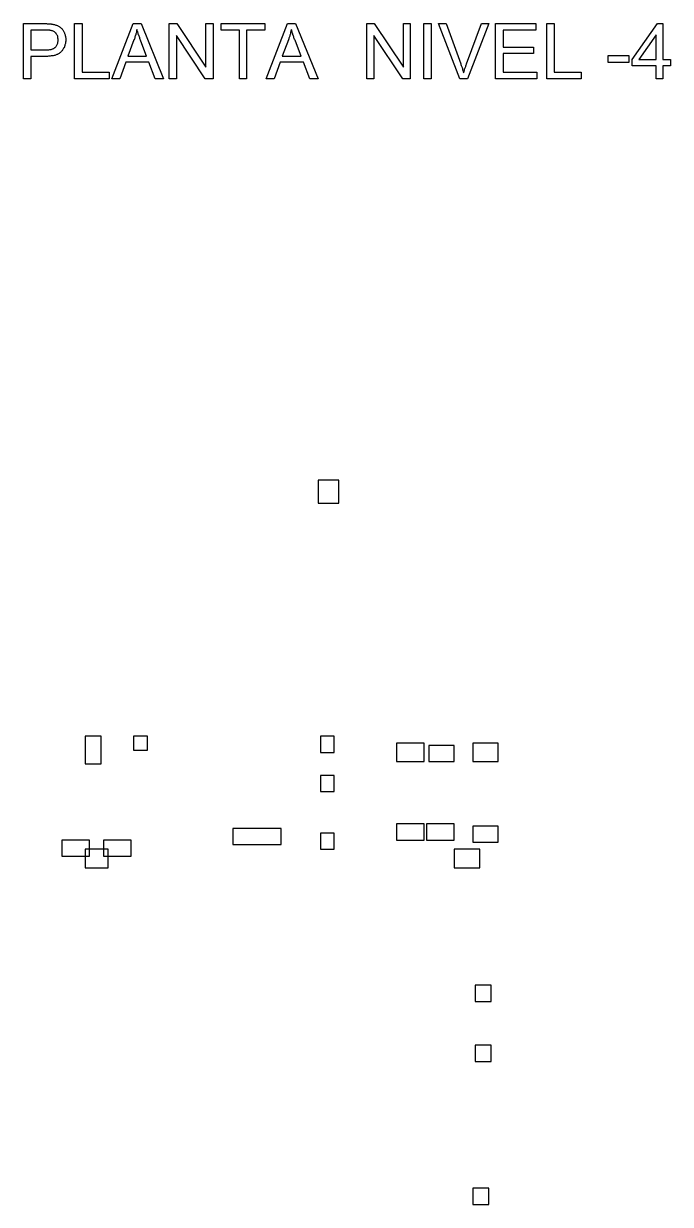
# Model space of a CAD drawing. Extents: x 65 to 164, y 79 to 259.
import ezdxf

# ---------------------------------------------------------------- set-up
doc = ezdxf.new("R2010")
doc.units = 0
doc.header["$MEASUREMENT"] = 0
doc.layers.add('C00-00-00-BLACK', color=7, linetype='Continuous')

msp = doc.modelspace()

# ---------------------------------------------------------------- linework, layer by layer
at = {"layer": 'C00-00-00-BLACK'}
for points in [[(65.0515, 250.825), (65.0515, 259.292), (68.2265, 259.292), (68.3549, 259.292), (68.5229, 259.292), (68.6513, 259.249), (68.7779, 259.249), (68.9046, 259.249), (69.0316, 259.249), (69.1169, 259.249), (69.2436, 259.249), (69.3279, 259.208), (69.4133, 259.208), (69.4972, 259.208), (69.4972, 259.208), (69.6239, 259.165), (69.7509, 259.165), (69.8775, 259.122), (69.9629, 259.079), (70.0899, 259.038), (70.2165, 258.995), (70.3019, 258.953), (70.3862, 258.911), (70.4716, 258.869), (70.5556, 258.783), (70.6395, 258.742), (70.7249, 258.656), (70.8092, 258.572), (70.8946, 258.53), (70.9359, 258.446), (71.0212, 258.317), (71.1055, 258.233), (71.1482, 258.149), (71.1909, 258.021), (71.2336, 257.98), (71.2749, 257.894), (71.3176, 257.768), (71.3602, 257.683), (71.4015, 257.555), (71.4015, 257.471), (71.4446, 257.344), (71.4446, 257.218), (71.4872, 257.132), (71.4872, 257.006), (71.4872, 256.879), (71.4872, 256.836), (71.4872, 256.709), (71.4872, 256.582), (71.4446, 256.456), (71.4446, 256.37), (71.4446, 256.243), (71.4015, 256.159), (71.3602, 256.033), (71.3602, 255.904), (71.3176, 255.82), (71.2749, 255.736), (71.2336, 255.608), (71.1482, 255.524), (71.1055, 255.439), (71.0639, 255.312), (70.9785, 255.228), (70.9359, 255.142), (70.8519, 255.058), (70.8092, 255.016), (70.7249, 254.932), (70.6822, 254.889), (70.5982, 254.846), (70.5556, 254.762), (70.4716, 254.719), (70.3862, 254.678), (70.3019, 254.635), (70.2165, 254.593), (70.1326, 254.55), (70.0056, 254.508), (69.9202, 254.466), (69.8362, 254.423), (69.7096, 254.423), (69.5812, 254.38), (69.4972, 254.38), (69.3706, 254.339), (69.2436, 254.339), (69.1169, 254.296), (68.9889, 254.296), (68.8619, 254.296), (68.6925, 254.254), (68.5655, 254.254), (68.4389, 254.254), (68.3122, 254.254), (66.1529, 254.254), (66.1529, 250.825), (65.0515, 250.825)], [(72.8416, 250.825), (72.8416, 259.292), (73.9842, 259.292), (73.9842, 251.841), (78.1332, 251.841), (78.1332, 250.825), (72.8416, 250.825)], [(78.5566, 250.825), (81.7742, 259.292), (83.0019, 259.292), (86.4306, 250.825), (85.1598, 250.825), (84.1872, 253.407), (80.6732, 253.407), (79.7415, 250.825), (78.5566, 250.825)], [(80.9696, 254.296), (83.8482, 254.296), (82.9592, 256.625), (82.9165, 256.752), (82.8753, 256.879), (82.8326, 257.006), (82.7899, 257.132), (82.7472, 257.259), (82.7056, 257.387), (82.6629, 257.514), (82.6202, 257.598), (82.5775, 257.725), (82.5362, 257.81), (82.4936, 257.937), (82.4936, 258.021), (82.4509, 258.107), (82.4096, 258.191), (82.4096, 258.317), (82.3666, 258.403), (82.3666, 258.403), (82.3239, 258.276), (82.3239, 258.149), (82.2812, 258.064), (82.2812, 257.937), (82.2399, 257.81), (82.1972, 257.725), (82.1972, 257.598), (82.1545, 257.514), (82.1133, 257.387), (82.0706, 257.259), (82.0279, 257.175), (82.0279, 257.048), (81.9848, 256.963), (81.9436, 256.836), (81.9009, 256.795), (80.9696, 254.296)], [(87.3196, 250.825), (87.3196, 259.292), (88.4633, 259.292), (92.9072, 252.645), (92.9072, 259.292), (94.0082, 259.292), (94.0082, 250.825), (92.8232, 250.825), (88.4206, 257.471), (88.4206, 250.825), (87.3196, 250.825)], [(98.0295, 250.825), (98.0295, 258.276), (95.2362, 258.276), (95.2362, 259.292), (101.925, 259.292), (101.925, 258.276), (99.1306, 258.276), (99.1306, 250.825), (98.0295, 250.825)], [(102.136, 250.825), (105.397, 259.292), (106.582, 259.292), (110.053, 250.825), (108.782, 250.825), (107.81, 253.407), (104.253, 253.407), (103.321, 250.825), (102.136, 250.825)], [(104.592, 254.296), (107.471, 254.296), (106.582, 256.625), (106.539, 256.752), (106.455, 256.879), (106.412, 257.006), (106.37, 257.132), (106.327, 257.259), (106.285, 257.387), (106.243, 257.514), (106.2, 257.598), (106.2, 257.725), (106.159, 257.81), (106.116, 257.937), (106.073, 258.021), (106.031, 258.107), (106.031, 258.191), (105.989, 258.317), (105.989, 258.403), (105.989, 258.403), (105.946, 258.276), (105.904, 258.149), (105.904, 258.064), (105.861, 257.937), (105.861, 257.81), (105.82, 257.725), (105.777, 257.598), (105.734, 257.514), (105.734, 257.387), (105.693, 257.259), (105.65, 257.175), (105.607, 257.048), (105.565, 256.963), (105.523, 256.836), (105.523, 256.795), (104.592, 254.296)], [(117.503, 250.825), (117.503, 259.292), (118.646, 259.292), (123.092, 252.645), (123.092, 259.292), (124.15, 259.292), (124.15, 250.825), (123.007, 250.825), (118.561, 257.471), (118.561, 250.825), (117.503, 250.825)], [(126.224, 250.825), (126.224, 259.292), (127.325, 259.292), (127.325, 250.825), (126.224, 250.825)], [(131.727, 250.825), (128.468, 259.292), (129.653, 259.292), (131.855, 253.154), (131.896, 253.026), (131.939, 252.899), (131.982, 252.772), (132.023, 252.688), (132.066, 252.561), (132.108, 252.433), (132.108, 252.349), (132.151, 252.222), (132.193, 252.137), (132.235, 252.01), (132.235, 251.926), (132.278, 251.799), (132.319, 251.757), (132.319, 251.883), (132.362, 251.967), (132.405, 252.096), (132.447, 252.18), (132.447, 252.306), (132.489, 252.433), (132.532, 252.519), (132.574, 252.645), (132.617, 252.729), (132.658, 252.858), (132.701, 252.984), (132.744, 253.068), (132.744, 253.154), (135.03, 259.292), (136.172, 259.292), (132.871, 250.825), (131.727, 250.825)], [(137.188, 250.825), (137.188, 259.292), (143.327, 259.292), (143.327, 258.276), (138.332, 258.276), (138.332, 255.694), (142.988, 255.694), (142.988, 254.719), (138.332, 254.719), (138.332, 251.841), (143.497, 251.841), (143.497, 250.825), (137.188, 250.825)], [(145.019, 250.825), (145.019, 259.292), (146.12, 259.292), (146.12, 251.841), (150.27, 251.841), (150.27, 250.825), (145.019, 250.825)], [(161.742, 250.825), (161.742, 252.858), (158.058, 252.858), (158.058, 253.788), (161.911, 259.292), (162.757, 259.292), (162.757, 253.788), (163.901, 253.788), (163.901, 252.858), (162.757, 252.858), (162.757, 250.825), (161.742, 250.825)], [(66.1529, 255.271), (68.3549, 255.271), (68.4816, 255.271), (68.6082, 255.271), (68.7779, 255.271), (68.9046, 255.271), (69.0316, 255.312), (69.1169, 255.312), (69.2436, 255.355), (69.3706, 255.397), (69.4545, 255.439), (69.5399, 255.439), (69.6239, 255.481), (69.7096, 255.524), (69.7936, 255.608), (69.8362, 255.651), (69.8775, 255.651), (69.9629, 255.736), (70.0056, 255.82), (70.0899, 255.904), (70.1326, 255.99), (70.1753, 256.074), (70.2165, 256.201), (70.2592, 256.286), (70.3019, 256.413), (70.3019, 256.497), (70.3432, 256.625), (70.3432, 256.752), (70.3432, 256.795), (70.3432, 256.921), (70.3019, 257.048), (70.3019, 257.175), (70.2592, 257.259), (70.2592, 257.387), (70.2165, 257.471), (70.1326, 257.555), (70.0899, 257.683), (70.0472, 257.725), (70.0056, 257.81), (69.9202, 257.894), (69.8362, 257.98), (69.7509, 258.021), (69.6666, 258.107), (69.5399, 258.149), (69.4545, 258.191), (69.3706, 258.191), (69.2848, 258.233), (69.2009, 258.233), (69.1169, 258.233), (69.0316, 258.276), (68.9046, 258.276), (68.7779, 258.276), (68.6513, 258.276), (68.4816, 258.276), (68.3122, 258.276), (68.3122, 258.276), (66.1529, 258.276), (66.1529, 255.271)], [(161.742, 253.788), (161.742, 257.598), (159.075, 253.788), (161.742, 253.788)], [(154.376, 253.365), (154.376, 254.423), (157.551, 254.423), (157.551, 253.365), (154.376, 253.365)], [(110.067, 185.914), (113.242, 185.914), (113.242, 189.442), (110.067, 189.442), (110.067, 185.914)], [(74.4361, 146.05), (76.9056, 146.05), (76.9056, 150.283), (74.4361, 150.283), (74.4361, 146.05)], [(81.8444, 148.167), (83.9611, 148.167), (83.9611, 150.283), (81.8444, 150.283), (81.8444, 148.167)], [(110.419, 147.814), (112.536, 147.814), (112.536, 150.283), (110.419, 150.283), (110.419, 147.814)], [(122.061, 146.403), (126.294, 146.403), (126.294, 149.225), (122.061, 149.225), (122.061, 146.403)], [(127, 146.403), (130.881, 146.403), (130.881, 148.872), (127, 148.872), (127, 146.403)], [(133.703, 146.403), (137.583, 146.403), (137.583, 149.225), (133.703, 149.225), (133.703, 146.403)], [(110.419, 141.817), (112.536, 141.817), (112.536, 144.286), (110.419, 144.286), (110.419, 141.817)], [(97.0139, 133.703), (104.422, 133.703), (104.422, 136.172), (97.0139, 136.172), (97.0139, 133.703)], [(110.419, 132.997), (112.536, 132.997), (112.536, 135.467), (110.419, 135.467), (110.419, 132.997)], [(122.061, 134.408), (126.294, 134.408), (126.294, 136.878), (122.061, 136.878), (122.061, 134.408)], [(126.647, 134.408), (130.881, 134.408), (130.881, 136.878), (126.647, 136.878), (126.647, 134.408)], [(133.703, 134.056), (137.583, 134.056), (137.583, 136.525), (133.703, 136.525), (133.703, 134.056)], [(70.9083, 131.939), (75.1417, 131.939), (75.1417, 134.408), (70.9083, 134.408), (70.9083, 131.939)], [(77.2583, 131.939), (81.4917, 131.939), (81.4917, 134.408), (77.2583, 134.408), (77.2583, 131.939)], [(74.4361, 130.175), (77.9639, 130.175), (77.9639, 132.997), (74.4361, 132.997), (74.4361, 130.175)], [(130.881, 130.175), (134.761, 130.175), (134.761, 132.997), (130.881, 132.997), (130.881, 130.175)], [(134.056, 109.714), (136.525, 109.714), (136.525, 112.183), (134.056, 112.183), (134.056, 109.714)], [(134.056, 100.542), (136.525, 100.542), (136.525, 103.011), (134.056, 103.011), (134.056, 100.542)], [(133.703, 78.6694), (136.172, 78.6694), (136.172, 81.1389), (133.703, 81.1389), (133.703, 78.6694)]]:
    msp.add_lwpolyline(points, close=True, dxfattribs=at)

doc.saveas('drawing.dxf')
